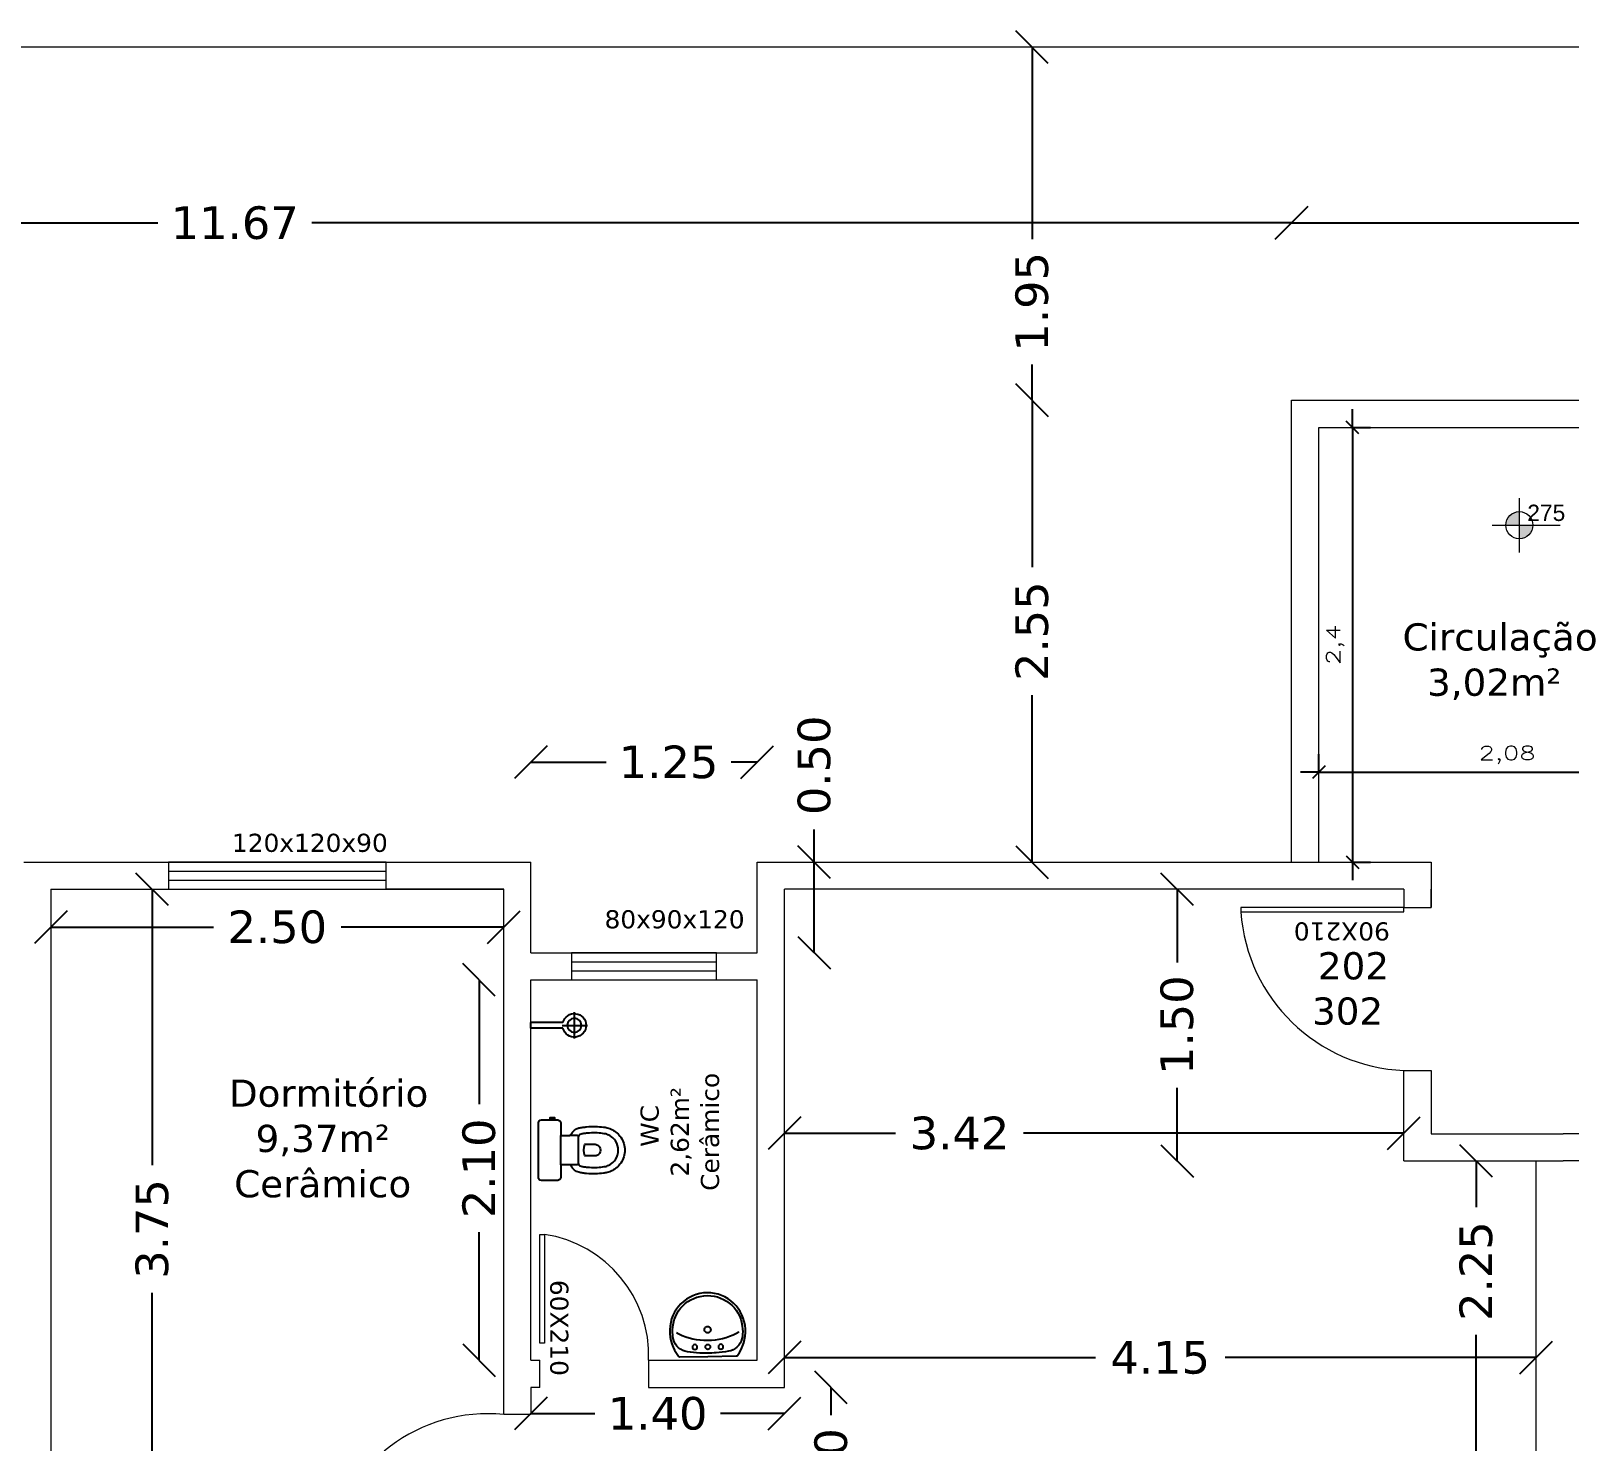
# Model space of a CAD drawing. Header units: millimetres. Extents: x 634 to 830, y -342 to -254.
# Drawn here: x 651.71 to 660.2, y -303.57 to -295.78 of the extents above; entities that cross this region are included whole.
import ezdxf

# ---------------------------------------------------------------- set-up
doc = ezdxf.new("R2010")
doc.units = ezdxf.units.MM
for name, color, linetype in [('_AARQ_TEMP', 2, 'Continuous'), ('Auxiliar', 1, 'Continuous'), ('Camada1', 6, 'Continuous'), ('Camada2', 1, 'Continuous'), ('Camada3', 2, 'Continuous'), ('Camada4', 2, 'Continuous'), ('EQUIP', 7, 'Continuous'), ('EQUIP_I', 13, 'Continuous'), ('ESQUADRIA', 2, 'Continuous'), ('PAREDE', 6, 'Continuous')]:
    doc.layers.add(name, color=color, linetype=linetype)
doc.layers.add('Cota nível-baixa', color=240, linetype='Continuous', lineweight=5)
doc.styles.add('REGUA60', font='romansx2.shx', dxfattribs={"width": 1.4})
doc.styles.add('Régua 60', font='arial.ttf', dxfattribs={"height": 9})
doc.styles.get("Standard").update_dxf_attribs({"font": 'verdana.ttf'})
doc.dimstyles.new('Cota Vinícius1', dxfattribs={"dimscale": 0.05, "dimtxt": 1.5, "dimasz": 0.01, "dimexe": 2, "dimexo": 3, "dimgap": 0.98, "dimtad": 1, "dimlfac": -1, "dimrnd": 0.01, "dimtxsty": 'REGUA60', "dimblk": 'COTATR', "dimcen": 4, "dimdle": 4, "dimclrt": 2, "dimadec": 0, "dimazin": 0, "dimtfac": 1, "dimtmove": 2, "dimatfit": 2, "dimfxl": 0, "dimarcsym": 0})
doc.dimstyles.get("Standard").update_dxf_attribs({"dimtxt": 0.18, "dimasz": 0.18, "dimexe": 0.18, "dimexo": 0.0625, "dimgap": 0.09, "dimtad": 0, "dimzin": 0, "dimdsep": 46, "dimtxsty": 'Standard', "dimblk": 'OBLIQUE', "dimcen": 0.09, "dimse1": 1, "dimse2": 1, "dimadec": 0, "dimazin": 0, "dimtfac": 1, "dimtofl": 0, "dimtmove": 0, "dimatfit": 3, "dimldrblk": 'OBLIQUE', "dimfxl": 0, "dimtolj": 1, "dimtzin": 0, "dimarcsym": 0})

# ---------------------------------------------------------------- blocks, each defined once
blk = doc.blocks.new('_Oblique')
at = {"color": 0, "linetype": 'ByBlock', "lineweight": -2}
blk.add_line((-0.5, -0.5), (0.5, 0.5), dxfattribs=at)
blk = doc.blocks.new('*D285')
at = {"layer": 'Camada3', "color": 0, "lineweight": -2, "transparency": 16777216}
for p, q in [((651.8211, -300.7317), (652.7179, -300.7317)), ((654.3211, -300.7317), (653.4243, -300.7317))]:
    blk.add_line(p, q, dxfattribs=at)
at = {"layer": 'Defpoints', "color": 0, "lineweight": 0, "transparency": 16777216}
for p in [(651.8211, -300.5231), (654.3211, -300.5231), (654.3211, -300.7317)]:
    blk.add_point(p, dxfattribs=at)
at = {"layer": 'Camada3', "color": 0, "lineweight": -2, "transparency": 16777216, "xscale": 0.18, "yscale": 0.18, "zscale": 0.18, "rotation": 180}
blk.add_blockref('_Oblique', (651.8211, -300.7317), dxfattribs=at)
at = {"layer": 'Camada3', "color": 0, "lineweight": -2, "transparency": 16777216, "xscale": 0.18, "yscale": 0.18, "zscale": 0.18}
blk.add_blockref('_Oblique', (654.3211, -300.7317), dxfattribs=at)
at = {"layer": 'Camada3', "color": 0, "lineweight": 0, "transparency": 16777216, "insert": (653.0711, -300.7317), "char_height": 0.18, "attachment_point": 5}
blk.add_mtext('\\A1;2.50', dxfattribs=at)
blk = doc.blocks.new('*D286')
at = {"layer": 'Camada3', "color": 0, "lineweight": -2, "transparency": 16777216}
for p, q in [((652.3799, -300.5231), (652.3799, -302.0459)), ((652.3799, -304.2731), (652.3799, -302.7504))]:
    blk.add_line(p, q, dxfattribs=at)
at = {"layer": 'Defpoints', "color": 0, "lineweight": 0, "transparency": 16777216}
for p in [(651.8211, -300.5231), (652.3799, -300.5231), (651.8211, -304.2731)]:
    blk.add_point(p, dxfattribs=at)
at = {"layer": 'Camada3', "color": 0, "lineweight": -2, "transparency": 16777216, "xscale": 0.18, "yscale": 0.18, "zscale": 0.18}
for p, rotation in [((652.3799, -300.5231), 90), ((652.3799, -304.2731), 270)]:
    blk.add_blockref('_Oblique', p, dxfattribs=dict(at, rotation=rotation))
at = {"layer": 'Camada3', "color": 0, "lineweight": 0, "transparency": 16777216, "insert": (652.3799, -302.3981), "char_height": 0.18, "attachment_point": 5, "rotation": 90}
blk.add_mtext('\\A1;3.75', dxfattribs=at)
blk = doc.blocks.new('*D288')
at = {"layer": 'Camada3', "color": 0, "lineweight": -2, "transparency": 16777216}
for p, q in [((656.0353, -300.3731), (656.0353, -300.1931)), ((656.0353, -300.8731), (656.0353, -300.3731))]:
    blk.add_line(p, q, dxfattribs=at)
at = {"layer": 'Defpoints', "color": 0, "lineweight": 0, "transparency": 16777216}
for p in [(655.7211, -300.3731), (656.0353, -300.3731), (655.7211, -300.8731)]:
    blk.add_point(p, dxfattribs=at)
at = {"layer": 'Camada3', "color": 0, "lineweight": -2, "transparency": 16777216, "xscale": 0.18, "yscale": 0.18, "zscale": 0.18}
for p, rotation in [((656.0353, -300.3731), 90), ((656.0353, -300.8731), 270)]:
    blk.add_blockref('_Oblique', p, dxfattribs=dict(at, rotation=rotation))
at = {"layer": 'Camada3', "color": 0, "lineweight": 0, "transparency": 16777216, "insert": (656.0353, -299.8384), "char_height": 0.18, "attachment_point": 5, "rotation": 90}
blk.add_mtext('\\A1;0.50', dxfattribs=at)
blk = doc.blocks.new('*D289')
at = {"layer": 'Camada3', "color": 0, "lineweight": -2, "transparency": 16777216}
for p, q in [((654.4711, -299.8212), (654.8859, -299.8212)), ((655.7211, -299.8212), (655.577, -299.8212))]:
    blk.add_line(p, q, dxfattribs=at)
at = {"layer": 'Defpoints', "color": 0, "lineweight": 0, "transparency": 16777216}
for p in [(655.7211, -299.8212), (654.4711, -301.0231), (655.7211, -301.0231)]:
    blk.add_point(p, dxfattribs=at)
at = {"layer": 'Camada3', "color": 0, "lineweight": -2, "transparency": 16777216, "xscale": 0.18, "yscale": 0.18, "zscale": 0.18, "rotation": 180}
blk.add_blockref('_Oblique', (654.4711, -299.8212), dxfattribs=at)
at = {"layer": 'Camada3', "color": 0, "lineweight": -2, "transparency": 16777216, "xscale": 0.18, "yscale": 0.18, "zscale": 0.18}
blk.add_blockref('_Oblique', (655.7211, -299.8212), dxfattribs=at)
at = {"layer": 'Camada3', "color": 0, "lineweight": 0, "transparency": 16777216, "insert": (655.2315, -299.8212), "char_height": 0.18, "attachment_point": 5}
blk.add_mtext('\\A1;1.25', dxfattribs=at)
blk = doc.blocks.new('*D290')
at = {"layer": 'Camada3', "color": 0, "lineweight": -2, "transparency": 16777216}
for p, q in [((654.1846, -301.0231), (654.1846, -301.7102)), ((654.1846, -303.1231), (654.1846, -302.4167))]:
    blk.add_line(p, q, dxfattribs=at)
at = {"layer": 'Defpoints', "color": 0, "lineweight": 0, "transparency": 16777216}
for p in [(655.7211, -301.0231), (654.1846, -303.1231), (655.7211, -303.1231)]:
    blk.add_point(p, dxfattribs=at)
at = {"layer": 'Camada3', "color": 0, "lineweight": -2, "transparency": 16777216, "xscale": 0.18, "yscale": 0.18, "zscale": 0.18}
for p, rotation in [((654.1846, -301.0231), 90), ((654.1846, -303.1231), 270)]:
    blk.add_blockref('_Oblique', p, dxfattribs=dict(at, rotation=rotation))
at = {"layer": 'Camada3', "color": 0, "lineweight": 0, "transparency": 16777216, "insert": (654.1846, -302.0634), "char_height": 0.18, "attachment_point": 5, "rotation": 90}
blk.add_mtext('\\A1;2.10', dxfattribs=at)
blk = doc.blocks.new('*D291')
at = {"layer": 'Camada3', "color": 0, "lineweight": -2, "transparency": 16777216}
for p, q in [((655.8711, -301.8699), (656.4847, -301.8699)), ((659.2911, -301.8699), (657.1907, -301.8699))]:
    blk.add_line(p, q, dxfattribs=at)
at = {"layer": 'Defpoints', "color": 0, "lineweight": 0, "transparency": 16777216}
for p in [(655.8711, -300.5231), (659.2911, -300.5231), (659.2911, -301.8699)]:
    blk.add_point(p, dxfattribs=at)
at = {"layer": 'Camada3', "color": 0, "lineweight": -2, "transparency": 16777216, "xscale": 0.18, "yscale": 0.18, "zscale": 0.18, "rotation": 180}
blk.add_blockref('_Oblique', (655.8711, -301.8699), dxfattribs=at)
at = {"layer": 'Camada3', "color": 0, "lineweight": -2, "transparency": 16777216, "xscale": 0.18, "yscale": 0.18, "zscale": 0.18}
blk.add_blockref('_Oblique', (659.2911, -301.8699), dxfattribs=at)
at = {"layer": 'Camada3', "color": 0, "lineweight": 0, "transparency": 16777216, "insert": (656.8377, -301.8699), "char_height": 0.18, "attachment_point": 5}
blk.add_mtext('\\A1;3.42', dxfattribs=at)
blk = doc.blocks.new('SAL91CS2')
at = {"layer": 'EQUIP', "color": 0, "linetype": 'ByBlock'}
blk.add_lwpolyline([(0, -46.5, -0.404815), (-27.6, -19.6, -0.176085), (-21.5, -0.4, -0.232056), (-20.7, 0), (0, 0), (20.7, 0, -0.232056), (21.5, -0.4, -0.176085), (27.6, -19.6, -0.404715), (0, -46.5)], format="xyb", dxfattribs=at)
at = {"layer": 'EQUIP_I'}
for points in [[(0, -44.4, 0.404815), (25.6, -19.5, 0.074583), (25, -12.5, 0.158422), (21.3, -6.5, 0.150216), (15, -3.5, 0.021002), (6, -2.5, 0.008328), (0, -2.3, 0.008328), (-6, -2.5, 0.021002), (-15, -3.5, 0.150216), (-21.3, -6.5, 0.158422), (-25, -12.5, 0.074583), (-25.6, -19.5, 0.404815)], [(0, -8.7, 1), (0, -5.1, 1)], [(0, -21.8, 1), (0, -17.2, 1)]]:
    blk.add_lwpolyline(points, format="xyb", close=True, dxfattribs=at)
blk.add_lwpolyline([(22.8, -17.5, 0.040596), (21, -16.5, 0.125199), (0, -11.5, 0.125199), (-21, -16.5, 0.040596), (-22.8, -17.5)], format="xyb", dxfattribs=at)
for centre in [(-9.5, -6.9), (9.5, -6.9)]:
    blk.add_circle(centre, 1.75, dxfattribs=at)
blk = doc.blocks.new('SAC313S2')
at = {"layer": 'EQUIP', "color": 0, "linetype": 'ByBlock'}
blk.add_lwpolyline([(-23.6, -13.7), (-23.6, -16, 0.415363), (-20.8, -19), (-11.5, -19), (-11.5, -25.6, -0.230445), (-12.4, -27, 0.23338), (-17.3, -33, 0.01224), (-17.8, -36, 0.012146), (-18.2, -39, 0.027041), (-18.4, -46, 0.02486), (-18, -52, 0.024258), (-17.5, -55, 0.054364), (-15.9, -59, 0.124881), (-10, -65.6, 0.148509), (0, -68.7, 0.148509), (10, -65.6, 0.124881), (15.9, -59, 0.054364), (17.4, -55, 0.024258), (18, -52, 0.02486), (18.4, -46, 0.027041), (18.2, -39, 0.012146), (17.8, -36, 0.01224), (17.2, -33, 0.23338), (12.4, -27, -0.230445), (11.5, -25.6), (11.5, -19), (20.8, -19, 0.415363), (23.6, -16), (23.6, -3.8, 0.416486), (21.2, -1.5), (0, -1.5), (-21.2, -1.5, 0.416486), (-23.6, -3.8), (-23.6, -10.7), (-23.7, -10.7), (-23.7, -10.5), (-25.3, -10.5), (-25.3, -14), (-23.7, -14), (-23.7, -13.7)], format="xyb", close=True, dxfattribs=at)
at = {"layer": 'EQUIP_I'}
for p, q in [((0, -19), (-11.5, -19)), ((11.5, -19), (0, -19))]:
    blk.add_line(p, q, dxfattribs=at)
for points in [[(-23.7, -13.7), (-23.7, -10.7)], [(-11.5, -31.8), (-11.5, -25.6)], [(10.5, -32.5), (10.4, -32.6), (0, -32.6), (-10.4, -32.6), (-10.5, -32.5)], [(11.5, -31.8), (11.5, -25.6)]]:
    blk.add_lwpolyline(points, dxfattribs=at)
for points in [[(-23.6, -10.7), (-23.6, -13.7, 0.415363)], [(10.3, -32.6, -0.294455), (12.3, -34, -0.039934), (12.9, -36.8, -0.011944), (13.2, -39.5, -0.026776), (13.5, -45.9, -0.024689), (13, -51.4, -0.023307), (12.6, -53.8, -0.058725), (11.3, -57, -0.118027), (7.2, -61.5, -0.148338), (0, -63.6, -0.148338), (-7.2, -61.5, -0.118027), (-11.3, -57, -0.058725), (-12.6, -53.8, -0.023307), (-13, -51.4, -0.024689), (-13.5, -45.9, -0.026776), (-13.2, -39.5, -0.011944), (-12.9, -36.8, -0.039934), (-12.3, -34, -0.294455), (-10.3, -32.6)]]:
    blk.add_lwpolyline(points, format="xyb", dxfattribs=at)
blk.add_lwpolyline([(2.6, -49, 0.226513), (4.5, -45.5), (4.5, -37.6, 0.186813), (-4.6, -37.6), (-4.6, -45.5, 0.226513), (-2.6, -49, 0.326923)], format="xyb", close=True, dxfattribs=at)
for centre, start, end in [((-10.7, -31.7), 186.191, 278.2537), ((10.7, -31.7), 261.7463, 353.809)]:
    blk.add_arc(centre, 0.842, start, end, dxfattribs=at)
blk = doc.blocks.new('SACHS__2')
at = {"layer": 'EQUIP', "color": 0, "linetype": 'ByBlock'}
for p, q in [((27.3, 2.4), (0, 2.4)), ((0, 2.4), (0, -2.4)), ((27.3, -2.4), (0, -2.4))]:
    blk.add_line(p, q, dxfattribs=at)
blk.add_arc((37, 0), 10, 193.8865, 166.1135, dxfattribs=at)
at = {"layer": 'EQUIP_I'}
for p, q in [((26.6, 0), (48.2, 0)), ((37, 11.2), (37, -11.2))]:
    blk.add_line(p, q, dxfattribs=at)
blk.add_circle((37, 0), 6, dxfattribs=at)
blk = doc.blocks.new('*D293')
at = {"layer": 'Camada3', "color": 0, "lineweight": -2, "transparency": 16777216}
for p, q in [((654.4711, -303.4175), (654.8249, -303.4175)), ((655.8711, -303.4175), (655.5173, -303.4175))]:
    blk.add_line(p, q, dxfattribs=at)
at = {"layer": 'Defpoints', "color": 0, "lineweight": 0, "transparency": 16777216}
for p in [(654.4711, -303.2731), (655.8711, -303.2731), (655.8711, -303.4175)]:
    blk.add_point(p, dxfattribs=at)
at = {"layer": 'Camada3', "color": 0, "lineweight": -2, "transparency": 16777216, "xscale": 0.18, "yscale": 0.18, "zscale": 0.18, "rotation": 180}
blk.add_blockref('_Oblique', (654.4711, -303.4175), dxfattribs=at)
at = {"layer": 'Camada3', "color": 0, "lineweight": -2, "transparency": 16777216, "xscale": 0.18, "yscale": 0.18, "zscale": 0.18}
blk.add_blockref('_Oblique', (655.8711, -303.4175), dxfattribs=at)
at = {"layer": 'Camada3', "color": 0, "lineweight": 0, "transparency": 16777216, "insert": (655.1711, -303.4175), "char_height": 0.18, "attachment_point": 5}
blk.add_mtext('\\A1;1.40', dxfattribs=at)
blk = doc.blocks.new('*D294')
at = {"layer": 'Camada3', "color": 0, "lineweight": -2, "transparency": 16777216}
for p, q in [((656.1279, -303.2731), (656.1279, -303.427)), ((656.1279, -304.2731), (656.1279, -304.1193))]:
    blk.add_line(p, q, dxfattribs=at)
at = {"layer": 'Defpoints', "color": 0, "lineweight": 0, "transparency": 16777216}
for p in [(655.8711, -303.2731), (655.8711, -304.2731), (656.1279, -304.2731)]:
    blk.add_point(p, dxfattribs=at)
at = {"layer": 'Camada3', "color": 0, "lineweight": -2, "transparency": 16777216, "xscale": 0.18, "yscale": 0.18, "zscale": 0.18}
for p, rotation in [((656.1279, -303.2731), 90), ((656.1279, -304.2731), 270)]:
    blk.add_blockref('_Oblique', p, dxfattribs=dict(at, rotation=rotation))
at = {"layer": 'Camada3', "color": 0, "lineweight": 0, "transparency": 16777216, "insert": (656.1279, -303.7731), "char_height": 0.18, "attachment_point": 5, "rotation": 90}
blk.add_mtext('\\A1;1.00', dxfattribs=at)
blk = doc.blocks.new('*D295')
at = {"layer": 'Camada3', "color": 0, "lineweight": -2, "transparency": 16777216}
for p, q in [((658.0386, -300.5231), (658.0386, -300.927)), ((658.0386, -302.0231), (658.0386, -301.6193))]:
    blk.add_line(p, q, dxfattribs=at)
at = {"layer": 'Defpoints', "color": 0, "lineweight": 0, "transparency": 16777216}
for p in [(658.0386, -300.5231), (659.2911, -300.5231), (659.2911, -302.0231)]:
    blk.add_point(p, dxfattribs=at)
at = {"layer": 'Camada3', "color": 0, "lineweight": -2, "transparency": 16777216, "xscale": 0.18, "yscale": 0.18, "zscale": 0.18}
for p, rotation in [((658.0386, -300.5231), 90), ((658.0386, -302.0231), 270)]:
    blk.add_blockref('_Oblique', p, dxfattribs=dict(at, rotation=rotation))
at = {"layer": 'Camada3', "color": 0, "lineweight": 0, "transparency": 16777216, "insert": (658.0386, -301.2731), "char_height": 0.18, "attachment_point": 5, "rotation": 90}
blk.add_mtext('\\A1;1.50', dxfattribs=at)
blk = doc.blocks.new('*D296')
at = {"layer": 'Camada3', "color": 0, "lineweight": -2, "transparency": 16777216}
for p, q in [((659.6897, -302.0231), (659.6897, -302.2781)), ((659.6897, -304.2731), (659.6897, -302.9833))]:
    blk.add_line(p, q, dxfattribs=at)
at = {"layer": 'Defpoints', "color": 0, "lineweight": 0, "transparency": 16777216}
for p in [(659.2911, -302.0231), (659.2911, -304.2731), (659.6897, -304.2731)]:
    blk.add_point(p, dxfattribs=at)
at = {"layer": 'Camada3', "color": 0, "lineweight": -2, "transparency": 16777216, "xscale": 0.18, "yscale": 0.18, "zscale": 0.18}
for p, rotation in [((659.6897, -302.0231), 90), ((659.6897, -304.2731), 270)]:
    blk.add_blockref('_Oblique', p, dxfattribs=dict(at, rotation=rotation))
at = {"layer": 'Camada3', "color": 0, "lineweight": 0, "transparency": 16777216, "insert": (659.6897, -302.6307), "char_height": 0.18, "attachment_point": 5, "rotation": 90}
blk.add_mtext('\\A1;2.25', dxfattribs=at)
blk = doc.blocks.new('*D297')
at = {"layer": 'Camada3', "color": 0, "lineweight": -2, "transparency": 16777216}
for p, q in [((655.8711, -303.1086), (657.5884, -303.1086)), ((660.0211, -303.1086), (658.3038, -303.1086))]:
    blk.add_line(p, q, dxfattribs=at)
at = {"layer": 'Defpoints', "color": 0, "lineweight": 0, "transparency": 16777216}
for p in [(660.0211, -303.1086), (655.8711, -303.2731), (660.0211, -303.3731)]:
    blk.add_point(p, dxfattribs=at)
at = {"layer": 'Camada3', "color": 0, "lineweight": -2, "transparency": 16777216, "xscale": 0.18, "yscale": 0.18, "zscale": 0.18, "rotation": 180}
blk.add_blockref('_Oblique', (655.8711, -303.1086), dxfattribs=at)
at = {"layer": 'Camada3', "color": 0, "lineweight": -2, "transparency": 16777216, "xscale": 0.18, "yscale": 0.18, "zscale": 0.18}
blk.add_blockref('_Oblique', (660.0211, -303.1086), dxfattribs=at)
at = {"layer": 'Camada3', "color": 0, "lineweight": 0, "transparency": 16777216, "insert": (657.9461, -303.1086), "char_height": 0.18, "attachment_point": 5}
blk.add_mtext('\\A1;4.15', dxfattribs=at)
blk = doc.blocks.new('COTATR')
at = {"color": 3}
blk.add_line((-71, -71), (71, 71), dxfattribs=at)
at = {"color": 0, "linetype": 'ByBlock'}
blk.add_line((0, 0), (200, 0), dxfattribs=at)
blk = doc.blocks.new('*D272')
at = {"layer": 'Auxiliar', "color": 0, "lineweight": -2, "transparency": 16777216}
for p, q in [((659.002, -297.9731), (659.107, -297.9731)), ((659.007, -297.9736), (659.007, -300.3726)), ((659.002, -300.3731), (659.107, -300.3731))]:
    blk.add_line(p, q, dxfattribs=at)
at = {"layer": 'Defpoints', "color": 0, "lineweight": 0, "transparency": 16777216}
for p in [(658.8211, -297.9731), (658.8211, -300.3731), (659.007, -300.3731)]:
    blk.add_point(p, dxfattribs=at)
at = {"layer": 'Auxiliar', "color": 0, "lineweight": -2, "transparency": 16777216, "xscale": 0.0005, "yscale": 0.0005, "zscale": 0.0005}
for p, rotation in [((659.007, -297.9731), 90), ((659.007, -300.3731), 270)]:
    blk.add_blockref('COTATR', p, dxfattribs=dict(at, rotation=rotation))
at = {"layer": 'Auxiliar', "color": 2, "lineweight": 0, "transparency": 16777216, "insert": (658.9133, -299.1731), "char_height": 0.075, "attachment_point": 5, "rotation": 90, "style": 'REGUA60'}
blk.add_mtext('2,4', dxfattribs=at)
blk = doc.blocks.new('*D273')
at = {"layer": 'Auxiliar', "color": 0, "lineweight": -2, "transparency": 16777216}
for p, q in [((658.8211, -299.8811), (658.8211, -299.7761)), ((660.9011, -299.8811), (660.9011, -299.7761)), ((658.8216, -299.8761), (660.9006, -299.8761))]:
    blk.add_line(p, q, dxfattribs=at)
at = {"layer": 'Defpoints', "color": 0, "lineweight": 0, "transparency": 16777216}
for p in [(660.9011, -299.8761), (658.8211, -300.3731), (660.9011, -300.3731)]:
    blk.add_point(p, dxfattribs=at)
at = {"layer": 'Auxiliar', "color": 0, "lineweight": -2, "transparency": 16777216, "xscale": 0.0005, "yscale": 0.0005, "zscale": 0.0005, "rotation": 180}
blk.add_blockref('COTATR', (658.8211, -299.8761), dxfattribs=at)
at = {"layer": 'Auxiliar', "color": 0, "lineweight": -2, "transparency": 16777216, "xscale": 0.0005, "yscale": 0.0005, "zscale": 0.0005}
blk.add_blockref('COTATR', (660.9011, -299.8761), dxfattribs=at)
at = {"layer": 'Auxiliar', "color": 2, "lineweight": 0, "transparency": 16777216, "insert": (659.8611, -299.7824), "char_height": 0.075, "attachment_point": 5, "style": 'REGUA60'}
blk.add_mtext('2,08', dxfattribs=at)
blk = doc.blocks.new('*D386')
at = {"layer": 'Camada3', "color": 0, "lineweight": -2, "transparency": 16777216}
for p, q in [((647.0011, -296.8441), (652.4109, -296.8441)), ((658.6711, -296.8441), (653.2613, -296.8441))]:
    blk.add_line(p, q, dxfattribs=at)
at = {"layer": 'Defpoints', "color": 0, "lineweight": 0, "transparency": 16777216}
for p in [(658.6711, -296.8441), (658.6711, -296.8441), (647.0011, -299.1731)]:
    blk.add_point(p, dxfattribs=at)
at = {"layer": 'Camada3', "color": 0, "lineweight": -2, "transparency": 16777216, "xscale": 0.18, "yscale": 0.18, "zscale": 0.18, "rotation": 180}
blk.add_blockref('_Oblique', (647.0011, -296.8441), dxfattribs=at)
at = {"layer": 'Camada3', "color": 0, "lineweight": -2, "transparency": 16777216, "xscale": 0.18, "yscale": 0.18, "zscale": 0.18}
blk.add_blockref('_Oblique', (658.6711, -296.8441), dxfattribs=at)
at = {"layer": 'Camada3', "color": 0, "lineweight": 0, "transparency": 16777216, "insert": (652.8361, -296.8441), "char_height": 0.18, "attachment_point": 5}
blk.add_mtext('\\A1;11.67', dxfattribs=at)
blk = doc.blocks.new('*D387')
at = {"layer": 'Camada3', "color": 0, "lineweight": -2, "transparency": 16777216}
for p, q in [((658.6711, -296.8441), (660.9856, -296.8441)), ((664.0011, -296.8441), (661.6866, -296.8441))]:
    blk.add_line(p, q, dxfattribs=at)
at = {"layer": 'Defpoints', "color": 0, "lineweight": 0, "transparency": 16777216}
for p in [(658.6711, -296.8441), (664.0011, -296.8441), (664.0011, -296.8441)]:
    blk.add_point(p, dxfattribs=at)
at = {"layer": 'Camada3', "color": 0, "lineweight": -2, "transparency": 16777216, "xscale": 0.18, "yscale": 0.18, "zscale": 0.18, "rotation": 180}
blk.add_blockref('_Oblique', (658.6711, -296.8441), dxfattribs=at)
at = {"layer": 'Camada3', "color": 0, "lineweight": -2, "transparency": 16777216, "xscale": 0.18, "yscale": 0.18, "zscale": 0.18}
blk.add_blockref('_Oblique', (664.0011, -296.8441), dxfattribs=at)
at = {"layer": 'Camada3', "color": 0, "lineweight": 0, "transparency": 16777216, "insert": (661.3361, -296.8441), "char_height": 0.18, "attachment_point": 5}
blk.add_mtext('\\A1;5.33', dxfattribs=at)
blk = doc.blocks.new('*D388')
at = {"layer": 'Camada3', "color": 0, "lineweight": -2, "transparency": 16777216}
for p, q in [((657.2379, -295.8731), (657.2379, -296.9342)), ((657.2379, -297.8231), (657.2379, -297.6253))]:
    blk.add_line(p, q, dxfattribs=at)
at = {"layer": 'Defpoints', "color": 0, "lineweight": 0, "transparency": 16777216}
for p in [(660.3802, -295.8731), (657.2379, -297.8231), (657.2379, -297.8231)]:
    blk.add_point(p, dxfattribs=at)
at = {"layer": 'Camada3', "color": 0, "lineweight": -2, "transparency": 16777216, "xscale": 0.18, "yscale": 0.18, "zscale": 0.18}
for p, rotation in [((657.2379, -295.8731), 90), ((657.2379, -297.8231), 270)]:
    blk.add_blockref('_Oblique', p, dxfattribs=dict(at, rotation=rotation))
at = {"layer": 'Camada3', "color": 0, "lineweight": 0, "transparency": 16777216, "insert": (657.2379, -297.2797), "char_height": 0.18, "attachment_point": 5, "rotation": 90}
blk.add_mtext('\\A1;1.95', dxfattribs=at)
blk = doc.blocks.new('*D389')
at = {"layer": 'Camada3', "color": 0, "lineweight": -2, "transparency": 16777216}
for p, q in [((657.2379, -297.8231), (657.2379, -298.7455)), ((657.2379, -300.3731), (657.2379, -299.4507))]:
    blk.add_line(p, q, dxfattribs=at)
at = {"layer": 'Defpoints', "color": 0, "lineweight": 0, "transparency": 16777216}
for p in [(657.2379, -297.8231), (657.2379, -300.3731), (660.3802, -300.3731)]:
    blk.add_point(p, dxfattribs=at)
at = {"layer": 'Camada3', "color": 0, "lineweight": -2, "transparency": 16777216, "xscale": 0.18, "yscale": 0.18, "zscale": 0.18}
for p, rotation in [((657.2379, -297.8231), 90), ((657.2379, -300.3731), 270)]:
    blk.add_blockref('_Oblique', p, dxfattribs=dict(at, rotation=rotation))
at = {"layer": 'Camada3', "color": 0, "lineweight": 0, "transparency": 16777216, "insert": (657.2379, -299.0981), "char_height": 0.18, "attachment_point": 5, "rotation": 90}
blk.add_mtext('\\A1;2.55', dxfattribs=at)

msp = doc.modelspace()

# ---------------------------------------------------------------- hatches: boundary and pattern name
at = {"layer": 'Cota nível-baixa', "ltscale": 0.8}
h = msp.add_hatch(color=251, dxfattribs=at)
h.paths.add_polyline_path([(659.9285, -298.5878), (659.9285, -298.5135), (659.9285, -298.5128), (660.0035, -298.5128, -0.414214)])
h.paths.add_polyline_path([(659.9285, -298.5128), (659.8535, -298.5128, -0.414214), (659.9285, -298.4378)])

# ---------------------------------------------------------------- linework, layer by layer
at = {"layer": '_AARQ_TEMP', "lineweight": 0}
for p, q in [((659.2911, -300.6231), (658.3911, -300.6231)), ((658.3911, -300.6231), (658.3911, -300.6481)), ((658.3911, -300.6481), (659.2911, -300.6481)), ((659.2911, -300.6481), (659.2911, -300.6231))]:
    msp.add_line(p, q, dxfattribs=at)
msp.add_arc((659.3286, -300.5842), 0.9397, 183.90099, 267.71287, dxfattribs=at)
at = {"layer": 'Auxiliar', "lineweight": 0}
msp.add_line((668.6711, -295.8731), (634.6711, -295.8731), dxfattribs=at)
at = {"layer": 'Camada1', "lineweight": 0}
msp.add_line((651.8211, -300.5231), (651.8211, -301.7981), dxfattribs=at)
at = {"layer": 'Camada2', "lineweight": 0}
for p, q in [((652.4711, -300.3731), (652.4711, -300.5231)), ((653.6711, -300.3731), (652.4711, -300.3731)), ((652.4711, -300.4231), (653.6711, -300.4231)), ((653.6711, -300.5231), (653.6711, -300.3731)), ((652.4711, -300.4731), (653.6711, -300.4731)), ((652.4711, -300.5231), (653.6711, -300.5231)), ((654.6961, -300.8731), (654.6961, -301.0231)), ((655.4961, -300.8731), (654.6961, -300.8731)), ((654.6961, -300.9231), (655.4961, -300.9231)), ((655.4961, -301.0231), (655.4961, -300.8731)), ((654.6961, -300.9731), (655.4961, -300.9731)), ((654.6961, -301.0231), (655.4961, -301.0231))]:
    msp.add_line(p, q, dxfattribs=at)
at = {"layer": 'Camada4', "lineweight": 0}
for p, q in [((654.5211, -303.0282), (654.5211, -302.4282)), ((654.5211, -302.4282), (654.5461, -302.4282)), ((654.5461, -302.4282), (654.5461, -303.0282)), ((654.5461, -303.0282), (654.5211, -303.0282))]:
    msp.add_line(p, q, dxfattribs=at)
for centre, radius, start, end in [((654.4457, -303.0966), 0.6759, 357.75149, 81.46003), ((654.2309, -304.3066), 0.8881, 84.17177, 170.03753)]:
    msp.add_arc(centre, radius, start, end, dxfattribs=at)
at = {"layer": 'Cota nível-baixa', "lineweight": 5, "ltscale": 0.8}
for p, q in [((659.9285, -298.6628), (659.9285, -298.3643)), ((659.7785, -298.5128), (660.1535, -298.5128))]:
    msp.add_line(p, q, dxfattribs=at)
at = {"layer": 'Cota nível-baixa', "lineweight": 13, "ltscale": 0.8}
msp.add_circle((659.9285, -298.5128), 0.075, dxfattribs=at)
at = {"layer": 'PAREDE', "lineweight": 0}
for p, q in [((658.6711, -300.3731), (658.6711, -297.8231)), ((658.6711, -297.8231), (664.0011, -297.8231)), ((658.8211, -300.3731), (658.8211, -297.9731)), ((658.8211, -297.9731), (663.8511, -297.9731)), ((651.6711, -300.3731), (654.4711, -300.3731)), ((654.4711, -300.8731), (654.4711, -300.3731)), ((655.7211, -300.8731), (655.7211, -300.3731)), ((655.7211, -300.3731), (659.4411, -300.3731)), ((659.4411, -300.3731), (659.4411, -300.6231)), ((651.8211, -300.5231), (651.8211, -304.2731)), ((651.8211, -300.5231), (654.3211, -300.5231)), ((654.3211, -300.5231), (653.6711, -300.5231)), ((654.3211, -303.4231), (654.3211, -300.5231)), ((655.8711, -303.2731), (655.8711, -300.5231)), ((659.2911, -300.5231), (655.8711, -300.5231)), ((659.2911, -300.5231), (659.2911, -300.6231)), ((659.2911, -300.6231), (659.4411, -300.6231)), ((654.4711, -300.8731), (655.7211, -300.8731)), ((654.4711, -303.1231), (654.4711, -301.0231)), ((654.4711, -301.0231), (655.7211, -301.0231)), ((655.7211, -303.1231), (655.7211, -301.0231)), ((659.2911, -302.0231), (659.2911, -301.5231)), ((659.2911, -301.5231), (659.4411, -301.5231)), ((659.4411, -301.5231), (659.4411, -301.8731)), ((659.4411, -301.8731), (660.1711, -301.8731)), ((660.9011, -301.8731), (660.1711, -301.8731)), ((659.2911, -302.0231), (660.1711, -302.0231)), ((660.0211, -306.0731), (660.0211, -302.0231)), ((661.0511, -302.0231), (660.1711, -302.0231)), ((654.4711, -303.1231), (654.5211, -303.1231)), ((654.5211, -303.2731), (654.5211, -303.1231)), ((655.1211, -303.1231), (655.7211, -303.1231)), ((655.1211, -303.1231), (655.1211, -303.2731)), ((654.5211, -303.2731), (654.4711, -303.2731)), ((654.4711, -303.2731), (654.4711, -303.4231)), ((655.1211, -303.2731), (655.8711, -303.2731)), ((654.4711, -303.4231), (654.3211, -303.4231))]:
    msp.add_line(p, q, dxfattribs=at)
msp.add_lwpolyline([(659.4411, -300.6231), (659.4411, -300.5231)], dxfattribs=at)

# ---------------------------------------------------------------- block references
at = {"layer": 'EQUIP'}
for name, p, xscale, yscale, zscale, rotation in [('SACHS__2', (654.4711, -301.2742), -0.0064874067356868, 0.0064874067356868, 0.0064874067357046, 180), ('SAC313S2', (654.5022, -301.9634), -0.0070955739020064, 0.0070955739020064, 0.0070955739020859, 90), ('SAL91CS2', (655.4485, -303.1016), -0.0075581623993019, 0.0075581623996186, 0.0075581623995171, 180.7049098096939)]:
    msp.add_blockref(name, p, dxfattribs=dict(at, xscale=xscale, yscale=yscale, zscale=zscale, rotation=rotation))

# ---------------------------------------------------------------- texts
at = {"layer": '_AARQ_TEMP', "lineweight": 0, "insert": (659.2136, -300.8057), "char_height": 0.1, "attachment_point": 1, "rotation": 180, "style": 'REGUA60'}
msp.add_mtext('{\\fVerdana|b0|i0|c0|p34;\\C2;90X210}', dxfattribs=at)
at = {"layer": 'Cota nível-baixa', "ltscale": 0.8, "insert": (660.0773, -298.4452), "char_height": 0.09, "width": 0.228159, "attachment_point": 5, "style": 'Régua 60'}
msp.add_mtext('{\\C7;275}', dxfattribs=at)
at = {"layer": 'ESQUADRIA', "lineweight": 0, "style": 'REGUA60'}
for s, insert, char_height, attachment_point in [('{\\fVerdana|b0|i0|c0|p34;\\C4; Circulação\\P\\C2;3,02m²}', (659.7896, -299.2665), 0.15, 5), ('{\\fVerdana|b0|i0|c0|p34;\\C4;120x120x90}', (653.6809, -300.2164), 0.1, 3), ('{\\fVerdana|b0|i0|c0|p34;\\C4;80x90x120}', (655.651, -300.6385), 0.1, 3), ('{\\fVerdana|b0|i0|c0|p34;\\C4; 202\\P302}', (658.9801, -301.0717), 0.15, 5), ('{\\fVerdana|b0|i0|c0|p34;\\C4; Dormitório\\P\\C2;9,37m²\\PCerâmico}', (653.3216, -301.8999), 0.15, 5)]:
    msp.add_mtext(s, dxfattribs=dict(at, insert=insert, char_height=char_height, attachment_point=attachment_point))
for s, insert, char_height, attachment_point, rotation in [('{\\fVerdana|b0|i0|c0|p34;\\C4; \\H0.6667x;WC\\H1.5x;\\P\\H0.6667x;\\C2;2,62m²\\PCerâmico}', (655.2941, -301.8622), 0.15, 5, 90), ('{\\fVerdana|b0|i0|c0|p34;\\C2;60X210}', (654.5759, -303.2098), 0.1, 9, 270)]:
    msp.add_mtext(s, dxfattribs=dict(at, insert=insert, char_height=char_height, attachment_point=attachment_point, rotation=rotation))

# ---------------------------------------------------------------- dimensions: what is measured, and where the dimension line sits
at = {"layer": 'Auxiliar', "lineweight": 0}
dim = msp.add_linear_dim(base=(659.007, -300.3731), p1=(658.8211, -297.9731), p2=(658.8211, -300.3731), angle=90, dimstyle='Cota Vinícius1', override={"dimfxl": 0.1, "dimfxlon": 1, "dimarcsym": 1}, dxfattribs=at)
dim.commit()
dim.dimension.update_dxf_attribs({"geometry": '*D272', "text_midpoint": (658.9133, -299.1731)})
dim = msp.add_linear_dim(base=(660.9011, -299.8761), p1=(658.8211, -300.3731), p2=(660.9011, -300.3731), dimstyle='Cota Vinícius1', override={"dimfxl": 0.1, "dimfxlon": 1, "dimarcsym": 1}, dxfattribs=at)
dim.commit()
dim.dimension.update_dxf_attribs({"geometry": '*D273', "text_midpoint": (659.8611, -299.7824)})
at = {"layer": 'Camada3', "lineweight": 0}
for base, p1, p2, picture, middle in [((657.2379, -297.8231), (660.3802, -295.8731), (657.2379, -297.8231), '*D388', (657.2379, -297.2797)), ((656.0353, -300.3731), (655.7211, -300.8731), (655.7211, -300.3731), '*D288', (656.0353, -299.8384)), ((654.1846, -303.1231), (655.7211, -301.0231), (655.7211, -303.1231), '*D290', (654.1846, -302.0634))]:
    dim = msp.add_linear_dim(base=base, p1=p1, p2=p2, angle=90, dimstyle='Standard', dxfattribs=at)
    dim.commit()
    dim.dimension.update_dxf_attribs({"geometry": picture, "text_midpoint": middle, "dimtype": 160})
for base, p1, p2, picture, middle in [((658.6711, -296.8441), (647.0011, -299.1731), (658.6711, -296.8441), '*D386', (652.8361, -296.8441)), ((664.0011, -296.8441), (658.6711, -296.8441), (664.0011, -296.8441), '*D387', (661.3361, -296.8441))]:
    dim = msp.add_linear_dim(base=base, p1=p1, p2=p2, dimstyle='Standard', dxfattribs=at)
    dim.commit()
    dim.dimension.update_dxf_attribs({"geometry": picture, "text_midpoint": middle})
for base, p1, p2, picture, middle in [((657.2379, -300.3731), (657.2379, -297.8231), (660.3802, -300.3731), '*D389', (657.2379, -299.0981)), ((652.3799, -300.5231), (651.8211, -304.2731), (651.8211, -300.5231), '*D286', (652.3799, -302.3981))]:
    dim = msp.add_linear_dim(base=base, p1=p1, p2=p2, angle=90, dimstyle='Standard', dxfattribs=at)
    dim.commit()
    dim.dimension.update_dxf_attribs({"geometry": picture, "text_midpoint": middle})
for base, p1, p2, picture, middle in [((655.7211, -299.8212), (654.4711, -301.0231), (655.7211, -301.0231), '*D289', (655.2315, -299.8212)), ((654.3211, -300.7317), (651.8211, -300.5231), (654.3211, -300.5231), '*D285', (653.0711, -300.7317)), ((659.2911, -301.8699), (655.8711, -300.5231), (659.2911, -300.5231), '*D291', (656.8377, -301.8699))]:
    dim = msp.add_linear_dim(base=base, p1=p1, p2=p2, dimstyle='Standard', dxfattribs=at)
    dim.commit()
    dim.dimension.update_dxf_attribs({"geometry": picture, "text_midpoint": middle, "dimtype": 160})
for base, p1, p2, picture, middle in [((658.0386, -300.5231), (659.2911, -302.0231), (659.2911, -300.5231), '*D295', (658.0386, -301.2731)), ((656.1279, -304.2731), (655.8711, -303.2731), (655.8711, -304.2731), '*D294', (656.1279, -303.7731))]:
    dim = msp.add_linear_dim(base=base, p1=p1, p2=p2, angle=90, dimstyle='Standard', override={"dimfxl": 10, "dimfxlon": 1, "dimarcsym": 1}, dxfattribs=at)
    dim.commit()
    dim.dimension.update_dxf_attribs({"geometry": picture, "text_midpoint": middle})
dim = msp.add_linear_dim(base=(659.6897, -304.2731), p1=(659.2911, -302.0231), p2=(659.2911, -304.2731), angle=90, dimstyle='Standard', override={"dimfxl": 10, "dimfxlon": 1, "dimarcsym": 1}, dxfattribs=at)
dim.commit()
dim.dimension.update_dxf_attribs({"geometry": '*D296', "text_midpoint": (659.6897, -302.6307), "dimtype": 160})
dim = msp.add_linear_dim(base=(660.0211, -303.1086), p1=(655.8711, -303.2731), p2=(660.0211, -303.3731), dimstyle='Standard', override={"dimfxl": 10, "dimfxlon": 1, "dimarcsym": 1}, dxfattribs=at)
dim.commit()
dim.dimension.update_dxf_attribs({"geometry": '*D297', "text_midpoint": (657.9461, -303.1086), "dimtype": 160})
dim = msp.add_linear_dim(base=(655.8711, -303.4175), p1=(654.4711, -303.2731), p2=(655.8711, -303.2731), dimstyle='Standard', override={"dimfxl": 10, "dimfxlon": 1, "dimarcsym": 1}, dxfattribs=at)
dim.commit()
dim.dimension.update_dxf_attribs({"geometry": '*D293', "text_midpoint": (655.1711, -303.4175)})

doc.saveas('drawing.dxf')
